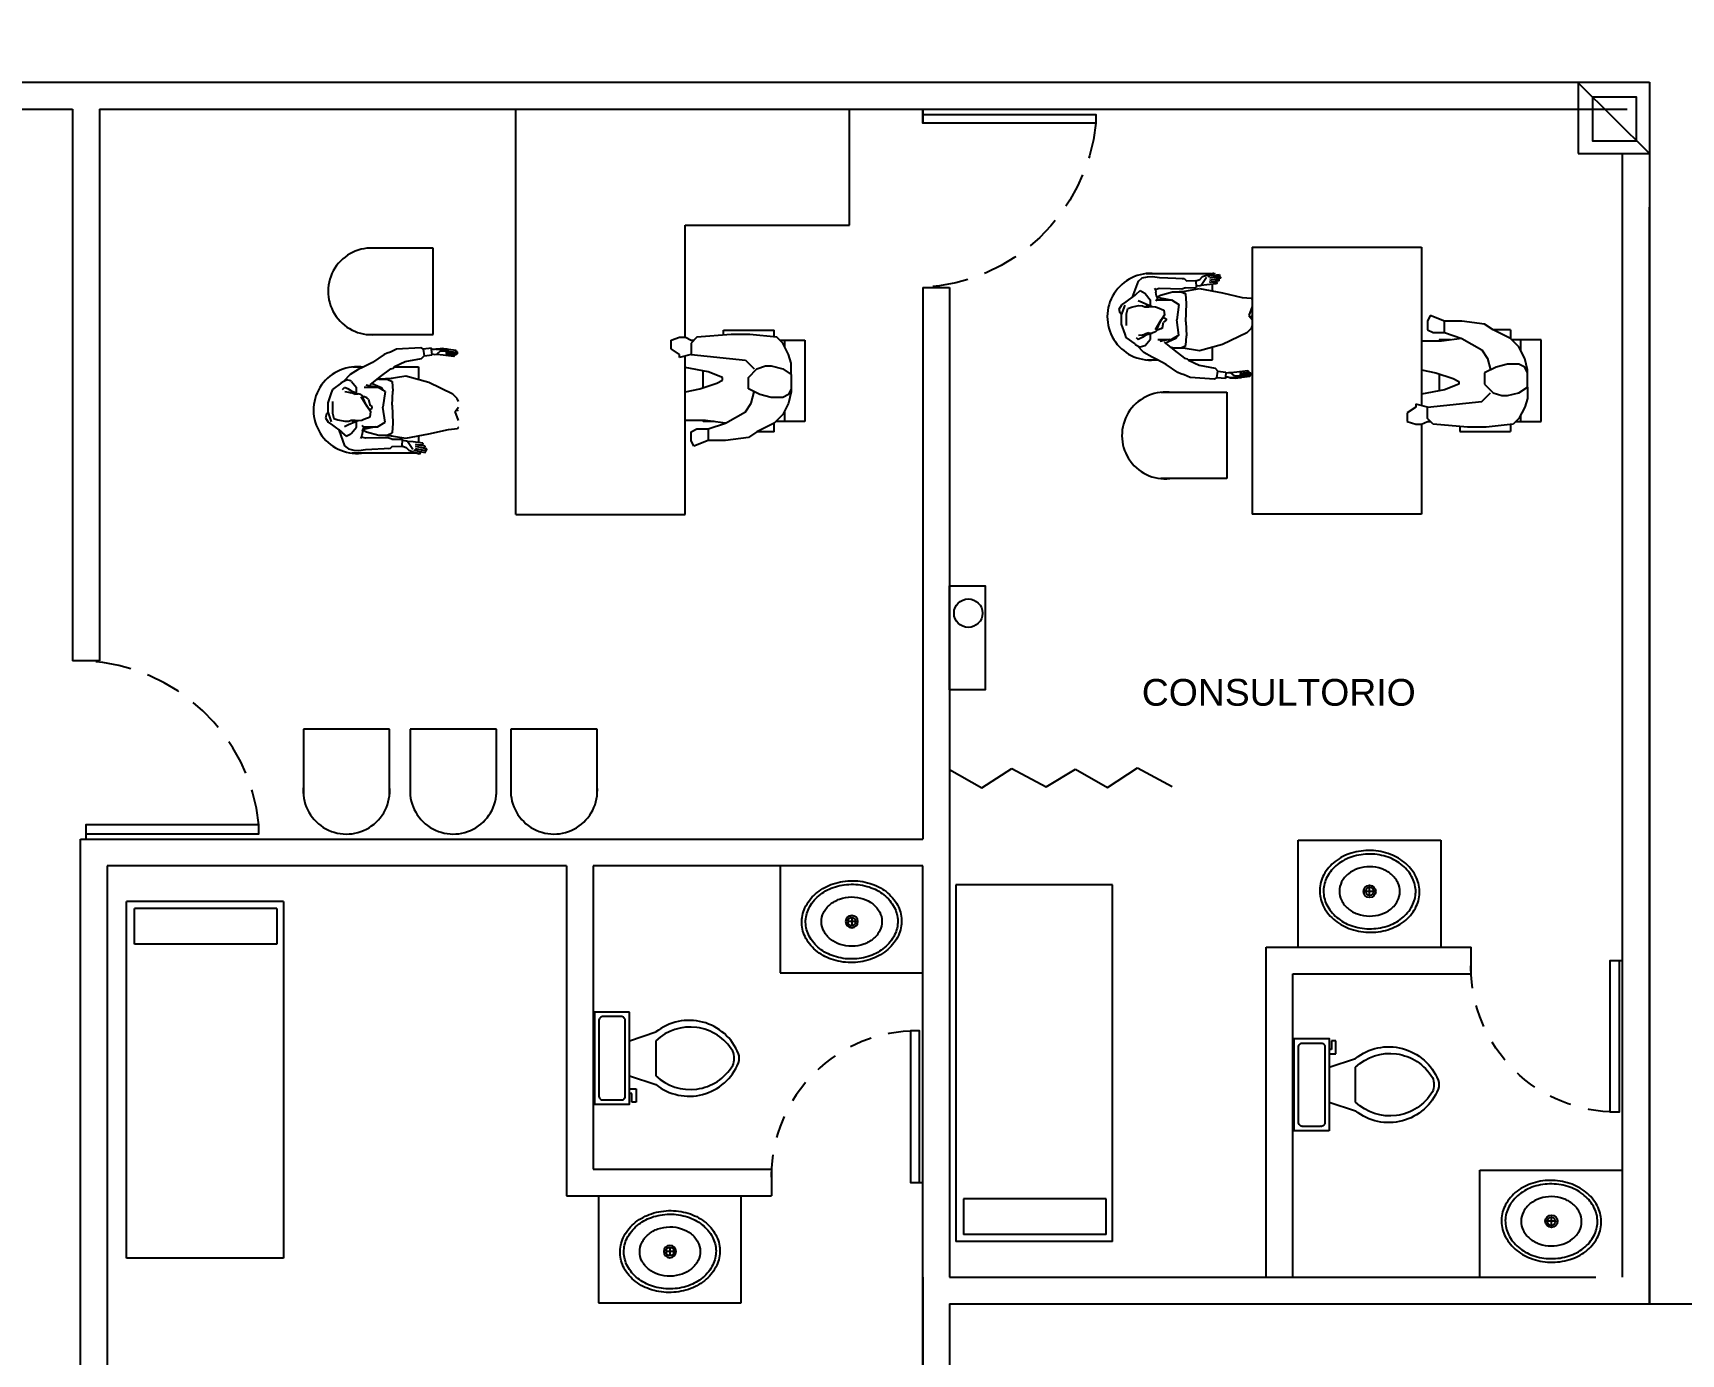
# Model space of a CAD drawing. Header units: millimetres. Extents: x -1615 to -538, y 177 to 397.
# Drawn here: x -1100.51 to -1091.27, y 336.32 to 343.72 of the extents above; entities that cross this region are included whole.
import ezdxf

# ---------------------------------------------------------------- set-up
doc = ezdxf.new("R2010")
doc.units = ezdxf.units.MM
doc.linetypes.add('HIDDEN2', pattern=[0.1875, 0.125, -0.0625])
doc.linetypes.add('OCULTA2', pattern=[0.3, 0.2, -0.1])
for name, color, linetype in [('MUEB', 251, 'Continuous'), ('MUROS', 1, 'Continuous'), ('VENT', 4, 'Continuous')]:
    doc.layers.add(name, color=color, linetype=linetype)
doc.layers.add('nom-esp', color=7, linetype='Continuous', lineweight=20)
doc.styles.get("Standard").update_dxf_attribs({"font": 'stylu.ttf'})
doc.dimstyles.new('ISO-25', dxfattribs={"dimtxt": 0.5, "dimasz": 0.5, "dimexe": 0.5, "dimexo": 0.625, "dimtad": 0, "dimtih": 1, "dimtoh": 1, "dimtxsty": 'Standard', "dimblk": 'ARCHTICK', "dimcen": 2.5, "dimadec": 0, "dimazin": 0, "dimtfac": 1, "dimtmove": 0, "dimatfit": 3, "dimfxl": 0, "dimarcsym": 0})

# ---------------------------------------------------------------- blocks, each defined once
blk = doc.blocks.new('Sink - Oval top')
for p, q in [((-1, 0), (1, 0)), ((0, 1), (0, -1))]:
    blk.add_line(p, q)
at = {"linetype": 'Continuous'}
for points in [[(-12.23, 0.39, 0.117634), (-11.46, -3.36, 0.104469), (-8.88, -6.8, 0.090016), (-5.08, -9.07, 0.08192), (-0.32, -10.02, 0.08192), (4.49, -9.38, 0.090016), (8.42, -7.36, 0.104469), (11.22, -4.09, 0.117634), (12.23, -0.39, 0.117634), (11.46, 3.36, 0.104469), (8.88, 6.8, 0.090016), (5.08, 9.07, 0.08192), (0.32, 10.02, 0.08192), (-4.49, 9.38, 0.090016), (-8.42, 7.36, 0.104469), (-11.22, 4.09, 0.117634)], [(-11.29, 0.16, 0.118622), (-10.52, -3.25, 0.104678), (-8.07, -6.36, 0.089562), (-4.54, -8.37, 0.081185), (-0.13, -9.15, 0.081185), (4.3, -8.49, 0.089562), (7.89, -6.58, 0.104678), (10.42, -3.55, 0.118622), (11.29, -0.16, 0.118622), (10.52, 3.25, 0.104678), (8.07, 6.36, 0.089562), (4.54, 8.37, 0.081185), (0.13, 9.15, 0.081185), (-4.3, 8.49, 0.089562), (-7.89, 6.58, 0.104678), (-10.42, 3.55, 0.118622)], [(-7.42, 0.08, 0.118283), (-6.91, -2.17, 0.104607), (-5.29, -4.21, 0.089718), (-2.97, -5.53, 0.081436), (-0.07, -6.04, 0.081436), (2.84, -5.59, 0.089718), (5.2, -4.33, 0.104607), (6.86, -2.32, 0.118283), (7.42, -0.08, 0.118283), (6.91, 2.17, 0.104607), (5.29, 4.21, 0.089718), (2.97, 5.53, 0.081436), (0.07, 6.04, 0.081436), (-2.84, 5.59, 0.089718), (-5.2, 4.33, 0.104607), (-6.86, 2.32, 0.118283)]]:
    blk.add_lwpolyline(points, format="xyb", close=True, dxfattribs=at)
for radius in [1.5, 1]:
    blk.add_circle((0, 0), radius)
blk = doc.blocks.new('Toilet - top')
for p, q in [((9.5, -6), (9.5, -2)), ((-10, -8.5), (-8, -8.5)), ((-10, -9.5), (-10, -8.5)), ((-7, -9.5), (-10, -9.5)), ((-8, -8.5), (-8, -8)), ((-7, -8), (-7, -9.5)), ((-4, -8), (-6, -14)), ((4, -8), (6, -14)), ((4, -14), (-4, -14))]:
    blk.add_line(p, q)
blk.add_lwpolyline([(10.5, -8), (10.5, 0), (-10.5, 0), (-10.5, -8)], close=True)
for points in [[(-9.5, -2), (-9.5, -6)], [(8.5, -1), (-8.5, -1)], [(-8.5, -7), (8.5, -7)]]:
    blk.add_lwpolyline(points)
for centre, radius, start, end in [((-8.62, -1.88), 0.884, 81.8699, 188.1301), ((8.62, -1.88), 0.884, 351.8699, 98.1301), ((-8.62, -6.12), 0.884, 171.8699, 278.1301), ((8.62, -6.12), 0.884, 261.8699, 8.1301), ((3.52, -21.58), 12.17, 141.4691, 247.9714), ((4.2, -21.82), 11.33, 136.3677, 238.9468), ((-3.52, -21.58), 12.17, 292.0284, 38.5307), ((-4.2, -21.82), 11.33, 301.053, 43.6321), ((0, -27.88), 4, 245.7318, 294.2682), ((0, -29), 4, 254.8605, 285.1395)]:
    blk.add_arc(centre, radius, start, end)
blk = doc.blocks.new('A$C3FDD2C79')
at = {"layer": 'VENT'}
blk.add_line((0, 0.02), (0, 0), dxfattribs=at)
blk.add_lwpolyline([(0, 0.02), (0.85, 0.02), (0.85, 0.07), (0, 0.07)], close=True, dxfattribs=at)
at = {"layer": 'VENT', "linetype": 'HIDDEN2'}
blk.add_arc((0.0347, 0.0362), 0.8145, 2.37845, 92.4407, dxfattribs=at)
blk = doc.blocks.new('A$C31F15ED4')
at = {"layer": 'VENT'}
blk.add_line((0, 0.03), (0, 0), dxfattribs=at)
blk.add_lwpolyline([(0, 0.03), (0.97, 0.03), (0.97, 0.08), (0, 0.08)], close=True, dxfattribs=at)
at = {"layer": 'VENT', "linetype": 'OCULTA2'}
blk.add_arc((-0.0506, -0.0247), 1.026, 5.85871, 87.1721, dxfattribs=at)
blk = doc.blocks.new('_ArchTick')
at = {"color": 0, "linetype": 'ByBlock', "const_width": 0.15}
blk.add_lwpolyline([(-0.5, -0.5), (0.5, 0.5)], dxfattribs=at)
blk = doc.blocks.new('*D258')
at = {"color": 0, "lineweight": -2}
for p, q in [((-1090.8199, 343.448), (-1088.7497, 343.448)), ((-1089.2497, 343.448), (-1089.2497, 340.943)), ((-1089.2497, 336.598), (-1089.2497, 339.103)), ((-1090.8199, 336.598), (-1088.7497, 336.598))]:
    blk.add_line(p, q, dxfattribs=at)
at = {"layer": 'Defpoints', "color": 0}
for p in [(-1091.4449, 343.448), (-1091.4449, 336.598), (-1089.2497, 336.598)]:
    blk.add_point(p, dxfattribs=at)
at = {"color": 0, "lineweight": -2, "xscale": 0.5, "yscale": 0.5, "zscale": 0.5}
for p, rotation in [((-1089.2497, 343.448), 90), ((-1089.2497, 336.598), 270)]:
    blk.add_blockref('_ArchTick', p, dxfattribs=dict(at, rotation=rotation))
at = {"color": 0, "insert": (-1089.2497, 340.023), "char_height": 0.5, "attachment_point": 5}
blk.add_mtext('6,85', dxfattribs=at)
blk = doc.blocks.new('*D259')
at = {"color": 0, "lineweight": -2}
for p, q in [((-1094.7449, 336.598), (-1088.7497, 336.598)), ((-1089.2497, 336.598), (-1089.2497, 333.693)), ((-1089.2497, 328.948), (-1089.2497, 331.853)), ((-1094.7449, 328.948), (-1088.7497, 328.948))]:
    blk.add_line(p, q, dxfattribs=at)
at = {"layer": 'Defpoints', "color": 0}
for p in [(-1095.3699, 336.598), (-1095.3699, 328.948), (-1089.2497, 328.948)]:
    blk.add_point(p, dxfattribs=at)
at = {"color": 0, "lineweight": -2, "xscale": 0.5, "yscale": 0.5, "zscale": 0.5}
for p, rotation in [((-1089.2497, 336.598), 90), ((-1089.2497, 328.948), 270)]:
    blk.add_blockref('_ArchTick', p, dxfattribs=dict(at, rotation=rotation))
at = {"color": 0, "insert": (-1089.2497, 332.773), "char_height": 0.5, "attachment_point": 5}
blk.add_mtext('7,65', dxfattribs=at)

msp = doc.modelspace()

# ---------------------------------------------------------------- linework, layer by layer
at = {"layer": 'MUEB'}
for p, q in [((-1097.8032, 341.0248), (-1097.8032, 343.298)), ((-1095.9317, 342.6461), (-1095.9317, 343.298)), ((-1096.8532, 342.0178), (-1096.8532, 342.6461)), ((-1096.8532, 342.6461), (-1095.9317, 342.6461)), ((-1098.2674, 342.5171), (-1098.6392, 342.5171)), ((-1098.2674, 342.0335), (-1098.2674, 342.5171)), ((-1093.673, 342.5229), (-1092.723, 342.5229)), ((-1093.673, 342.5229), (-1093.673, 341.0259)), ((-1092.723, 342.5229), (-1092.723, 341.6345)), ((-1094.3111, 342.3331), (-1094.2893, 342.3509)), ((-1094.2893, 342.3509), (-1094.2593, 342.3579)), ((-1093.9026, 342.3747), (-1094.2681, 342.3747)), ((-1094.2593, 342.3579), (-1094.2313, 342.359)), ((-1094.2313, 342.359), (-1094.1932, 342.3539)), ((-1094.1932, 342.3539), (-1094.0536, 342.3468)), ((-1094.0664, 342.3482), (-1094.0536, 342.3468)), ((-1093.9667, 342.3426), (-1093.951, 342.3582)), ((-1093.9282, 342.3539), (-1093.9582, 342.3084)), ((-1093.951, 342.3582), (-1093.9211, 342.3682)), ((-1093.9026, 342.3639), (-1093.9225, 342.3568)), ((-1093.9211, 342.3682), (-1093.8926, 342.3782)), ((-1093.8556, 342.3611), (-1093.9126, 342.3497)), ((-1093.8499, 342.3497), (-1093.9126, 342.3369)), ((-1093.8841, 342.3725), (-1093.9026, 342.3639)), ((-1093.9012, 342.3639), (-1093.8584, 342.371)), ((-1093.8963, 342.3647), (-1093.8963, 342.3668)), ((-1093.8926, 342.3782), (-1093.8869, 342.3767)), ((-1093.8869, 342.3767), (-1093.8841, 342.3725)), ((-1093.8841, 342.3554), (-1093.8542, 342.3582)), ((-1093.8584, 342.371), (-1093.8556, 342.3668)), ((-1093.8556, 342.3668), (-1093.8556, 342.3611)), ((-1093.8542, 342.3582), (-1093.8499, 342.3554)), ((-1093.8499, 342.3554), (-1093.8499, 342.3497)), ((-1094.3435, 342.2435), (-1094.3111, 342.3331)), ((-1094.3286, 342.2542), (-1094.3258, 342.2585)), ((-1094.3258, 342.2585), (-1094.3015, 342.2799)), ((-1094.3015, 342.2799), (-1094.2759, 342.2656)), ((-1094.2759, 342.2656), (-1094.273, 342.2628)), ((-1094.273, 342.2628), (-1094.2445, 342.2286)), ((-1094.2201, 342.2926), (-1094.2146, 342.2813)), ((-1094.1947, 342.2913), (-1094.216, 342.2841)), ((-1094.2146, 342.2813), (-1094.2125, 342.2703)), ((-1094.2103, 342.2485), (-1094.2125, 342.2703)), ((-1094.0679, 342.2884), (-1094.1947, 342.2913)), ((-1094.1876, 342.2542), (-1094.1192, 342.2727)), ((-1094.1192, 342.2727), (-1094.0451, 342.277)), ((-1094.1192, 342.2727), (-1094.0721, 342.2727)), ((-1094.0721, 342.2727), (-1093.9681, 342.2913)), ((-1094.0721, 342.2727), (-1094.0451, 342.2613)), ((-1094.0465, 342.2955), (-1094.0679, 342.2884)), ((-1094.0536, 342.3468), (-1094.0422, 342.3354)), ((-1094.0465, 342.2955), (-1093.9867, 342.297)), ((-1094.0408, 342.2072), (-1094.0451, 342.2613)), ((-1094.0422, 342.3354), (-1093.989, 342.3369)), ((-1093.9895, 342.334), (-1093.9667, 342.3426)), ((-1093.989, 342.3369), (-1093.9867, 342.297)), ((-1093.9639, 342.3069), (-1093.9867, 342.3041)), ((-1093.9681, 342.2913), (-1093.8385, 342.267)), ((-1093.9582, 342.3084), (-1093.9639, 342.3069)), ((-1093.9268, 342.3112), (-1093.9582, 342.3084)), ((-1093.8727, 342.3183), (-1093.9268, 342.3112)), ((-1093.8599, 342.3354), (-1093.914, 342.3255)), ((-1093.8969, 342.3283), (-1093.8727, 342.3283)), ((-1093.8963, 342.3283), (-1093.8963, 342.3287)), ((-1093.8963, 342.2778), (-1093.8963, 342.3152)), ((-1093.8812, 342.3426), (-1093.8627, 342.3454)), ((-1093.8727, 342.3283), (-1093.8684, 342.3255)), ((-1093.8684, 342.3255), (-1093.8727, 342.3183)), ((-1093.8627, 342.3454), (-1093.8599, 342.3411)), ((-1093.8599, 342.3411), (-1093.8599, 342.3354)), ((-1093.8385, 342.267), (-1093.7288, 342.2414)), ((-1094.4184, 342.1759), (-1094.4041, 342.2001)), ((-1094.4127, 342.1545), (-1094.4184, 342.1759)), ((-1094.4055, 342.1431), (-1094.3856, 342.1986)), ((-1094.4041, 342.2001), (-1094.3799, 342.2172)), ((-1094.3799, 342.2172), (-1094.3286, 342.2542)), ((-1094.3785, 342.1502), (-1094.3713, 342.1801)), ((-1094.3713, 342.1801), (-1094.35, 342.1873)), ((-1094.35, 342.1873), (-1094.3101, 342.1958)), ((-1094.3435, 342.2406), (-1094.3435, 342.2435)), ((-1094.3115, 342.2243), (-1094.2901, 342.2143)), ((-1094.3101, 342.1958), (-1094.2873, 342.1944)), ((-1094.2901, 342.2143), (-1094.2531, 342.1986)), ((-1094.2873, 342.1944), (-1094.2745, 342.1887)), ((-1094.2745, 342.1887), (-1094.2531, 342.1887)), ((-1094.2688, 342.1986), (-1094.2502, 342.1958)), ((-1094.2531, 342.1887), (-1094.2445, 342.1915)), ((-1094.2502, 342.1958), (-1094.246, 342.1958)), ((-1094.246, 342.1958), (-1094.2346, 342.1915)), ((-1094.2445, 342.2286), (-1094.2445, 342.1958)), ((-1094.2445, 342.1915), (-1094.2346, 342.1915)), ((-1094.2346, 342.1915), (-1094.2146, 342.1887)), ((-1094.2146, 342.1887), (-1094.2032, 342.1844)), ((-1094.2032, 342.2328), (-1094.2132, 342.22)), ((-1094.2103, 342.2485), (-1094.2032, 342.2328)), ((-1094.2081, 342.2436), (-1094.1876, 342.2542)), ((-1094.2075, 342.2271), (-1094.1633, 342.2271)), ((-1094.1377, 342.2271), (-1094.2061, 342.2414)), ((-1094.2032, 342.1844), (-1094.1676, 342.1702)), ((-1094.1676, 342.1702), (-1094.1648, 342.1431)), ((-1094.1633, 342.2271), (-1094.1377, 342.2271)), ((-1094.1377, 342.2271), (-1094.1263, 342.2271)), ((-1094.1263, 342.2271), (-1094.0835, 342.2015)), ((-1094.0835, 342.2015), (-1094.0964, 342.116)), ((-1094.0451, 342.1046), (-1094.0408, 342.2072)), ((-1093.7288, 342.2414), (-1093.6775, 342.2371)), ((-1093.673, 342.1906), (-1093.6917, 342.1402)), ((-1093.6775, 342.2371), (-1093.673, 342.2286)), ((-1093.6732, 342.2286), (-1093.673, 342.2287)), ((-1094.4055, 342.1459), (-1094.4127, 342.1545)), ((-1094.4055, 342.0918), (-1094.4055, 342.1431)), ((-1094.3856, 342.0362), (-1094.4055, 342.0918)), ((-1094.3785, 342.0847), (-1094.3785, 342.1502)), ((-1094.1847, 342.1132), (-1094.2175, 342.059)), ((-1094.1904, 342.1032), (-1094.2075, 342.0661)), ((-1094.1648, 342.1431), (-1094.1904, 342.1032)), ((-1094.1847, 342.1132), (-1094.1904, 342.1032)), ((-1094.1762, 342.0718), (-1094.1861, 342.0647)), ((-1094.1847, 342.1132), (-1094.1648, 342.1431)), ((-1094.1762, 342.0718), (-1094.1705, 342.1032)), ((-1094.1705, 342.1331), (-1094.1705, 342.1288)), ((-1094.1705, 342.1331), (-1094.1705, 342.1288)), ((-1094.1705, 342.1331), (-1094.1705, 342.1331)), ((-1094.1705, 342.1288), (-1094.1562, 342.1217)), ((-1094.1562, 342.1132), (-1094.1705, 342.1032)), ((-1094.1562, 342.1217), (-1094.1562, 342.1132)), ((-1094.0835, 342.0291), (-1094.0964, 342.116)), ((-1094.0451, 342.1046), (-1094.0408, 342.0263)), ((-1093.6917, 342.1402), (-1093.673, 342.1175)), ((-1093.673, 342.1368), (-1093.6838, 342.1306)), ((-1093.673, 342.0842), (-1093.6789, 342.0676)), ((-1092.6742, 342.1404), (-1092.6902, 342.1082)), ((-1092.6902, 342.1082), (-1092.6902, 342.06)), ((-1092.5938, 342.1082), (-1092.6742, 342.1404)), ((-1092.4975, 342.1082), (-1092.5938, 342.1082)), ((-1092.5938, 342.0439), (-1092.5938, 342.1082)), ((-1092.369, 342.0922), (-1092.4975, 342.1082)), ((-1092.3208, 342.06), (-1092.369, 342.0922)), ((-1098.6354, 342.0335), (-1098.2674, 342.0335)), ((-1096.9329, 342.0018), (-1096.8847, 342.0178)), ((-1096.9329, 341.9536), (-1096.9329, 342.0018)), ((-1096.8847, 342.0178), (-1096.8525, 342.0178)), ((-1096.8525, 342.0178), (-1096.8204, 342.0018)), ((-1096.7883, 342.0178), (-1096.8204, 341.9857)), ((-1096.8204, 342.0018), (-1096.8043, 342.0018)), ((-1096.8204, 341.9857), (-1096.8204, 341.9214)), ((-1096.5956, 342.0339), (-1096.7883, 342.0178)), ((-1096.639, 342.0303), (-1096.639, 342.0588)), ((-1096.639, 342.0588), (-1096.3535, 342.0588)), ((-1096.4906, 342.0339), (-1096.5956, 342.0339)), ((-1096.3385, 342.0178), (-1096.4906, 342.0339)), ((-1096.3535, 342.0194), (-1096.3535, 342.0588)), ((-1096.3063, 341.9857), (-1096.3385, 342.0178)), ((-1096.3223, 342.0017), (-1096.1822, 342.0017)), ((-1096.2742, 341.9214), (-1096.3063, 341.9857)), ((-1096.2964, 342.0017), (-1096.2964, 341.9659)), ((-1096.1822, 342.0017), (-1096.1822, 341.545)), ((-1094.3799, 342.0177), (-1094.3856, 342.0362)), ((-1094.3286, 341.9807), (-1094.3799, 342.0177)), ((-1094.3286, 341.9807), (-1094.3258, 341.9764)), ((-1094.3229, 342.0177), (-1094.3115, 342.0063)), ((-1094.2901, 342.0163), (-1094.3115, 342.0063)), ((-1094.3101, 342.0291), (-1094.2873, 342.032)), ((-1094.2688, 342.0291), (-1094.2901, 342.0163)), ((-1094.2873, 342.032), (-1094.2745, 342.0362)), ((-1094.2531, 342.0433), (-1094.2745, 342.0362)), ((-1094.273, 341.9721), (-1094.2445, 342.0063)), ((-1094.2502, 342.0362), (-1094.2688, 342.0291)), ((-1094.2531, 342.0433), (-1094.2445, 342.0419)), ((-1094.2445, 342.0419), (-1094.2502, 342.0362)), ((-1094.2445, 342.0419), (-1094.2346, 342.0419)), ((-1094.2445, 342.0377), (-1094.2445, 342.0063)), ((-1094.2203, 342.0462), (-1094.2346, 342.0419)), ((-1094.2089, 342.0533), (-1094.2203, 342.0462)), ((-1094.2075, 342.0661), (-1094.2089, 342.0533)), ((-1094.2004, 342.059), (-1094.2084, 342.0581)), ((-1094.2018, 342.0049), (-1094.1633, 342.0049)), ((-1094.1861, 342.0647), (-1094.2004, 342.059)), ((-1094.1377, 342.0049), (-1094.1904, 341.9935)), ((-1094.1672, 341.9907), (-1094.1106, 341.945)), ((-1094.1633, 342.0049), (-1094.1377, 342.0049)), ((-1094.1263, 341.9992), (-1094.1593, 341.9844)), ((-1094.1377, 342.0049), (-1094.1263, 342.0049)), ((-1094.0835, 342.0291), (-1094.1263, 342.0049)), ((-1094.1006, 342.0106), (-1094.1263, 341.9992)), ((-1094.0949, 342.0234), (-1094.1006, 342.0106)), ((-1094.0451, 341.9721), (-1094.0408, 342.0263)), ((-1093.7031, 342.0433), (-1093.8385, 341.9778)), ((-1093.6789, 342.0676), (-1093.7031, 342.0433)), ((-1092.6099, 341.9957), (-1092.7224, 341.9957)), ((-1092.6902, 342.06), (-1092.6581, 342.0439)), ((-1092.6581, 342.0439), (-1092.5938, 342.0439)), ((-1092.623, 342.0028), (-1092.623, 341.9957)), ((-1092.5608, 342.0028), (-1092.623, 342.0028)), ((-1092.4975, 342.0118), (-1092.6099, 341.9957)), ((-1092.5938, 342.0439), (-1092.4975, 342.0118)), ((-1092.5088, 342.0156), (-1092.5088, 342.0102)), ((-1092.4975, 342.0118), (-1092.3851, 341.9475)), ((-1092.2244, 342.0118), (-1092.3208, 342.06)), ((-1092.2233, 342.0598), (-1092.3204, 342.0598)), ((-1092.1761, 341.9636), (-1092.2244, 342.0118)), ((-1092.2233, 342.0598), (-1092.2233, 342.0108)), ((-1092.0521, 342.0028), (-1092.2153, 342.0028)), ((-1092.1662, 341.9438), (-1092.1662, 342.0028)), ((-1092.0521, 341.546), (-1092.0521, 342.0028)), ((-1098.5422, 341.9217), (-1098.6084, 341.8768)), ((-1098.5259, 341.9289), (-1098.5422, 341.9217)), ((-1098.5066, 341.9345), (-1098.5259, 341.9289)), ((-1098.4729, 341.9511), (-1098.5066, 341.9345)), ((-1098.337, 341.9587), (-1098.4729, 341.9511)), ((-1098.4239, 341.8818), (-1098.3327, 341.8989)), ((-1098.3242, 341.9516), (-1098.337, 341.9587)), ((-1098.3327, 341.8989), (-1098.3185, 341.9145)), ((-1098.2762, 341.9563), (-1098.3242, 341.9516)), ((-1098.3242, 341.9516), (-1098.3185, 341.9145)), ((-1098.3185, 341.9145), (-1098.2733, 341.9196)), ((-1098.2757, 341.9487), (-1098.2762, 341.9563)), ((-1098.2733, 341.9196), (-1098.2757, 341.9487)), ((-1098.2615, 341.9487), (-1098.2757, 341.9487)), ((-1098.2738, 341.9247), (-1098.2586, 341.9217)), ((-1098.2515, 341.9516), (-1098.2615, 341.9487)), ((-1098.2586, 341.9217), (-1098.2473, 341.9231)), ((-1098.2216, 341.9516), (-1098.2515, 341.9516)), ((-1098.2515, 341.9516), (-1098.2202, 341.9516)), ((-1098.2259, 341.9416), (-1098.2473, 341.9231)), ((-1098.2473, 341.9231), (-1098.2116, 341.9188)), ((-1098.2173, 341.9558), (-1098.2416, 341.9516)), ((-1098.2259, 341.9416), (-1098.2017, 341.9416)), ((-1098.1888, 341.9516), (-1098.2202, 341.9516)), ((-1098.196, 341.9516), (-1098.2173, 341.9558)), ((-1098.2116, 341.9188), (-1098.1504, 341.9117)), ((-1098.2017, 341.9416), (-1098.1831, 341.943)), ((-1098.2002, 341.9416), (-1098.139, 341.9345)), ((-1098.2002, 341.9416), (-1098.2002, 341.9416)), ((-1098.1974, 341.9331), (-1098.1304, 341.9259)), ((-1098.196, 341.9259), (-1098.139, 341.9202)), ((-1098.1817, 341.9487), (-1098.1888, 341.9516)), ((-1098.139, 341.9445), (-1098.1831, 341.9501)), ((-1098.1831, 341.943), (-1098.1817, 341.9487)), ((-1098.1504, 341.9117), (-1098.1475, 341.9145)), ((-1098.1475, 341.9145), (-1098.1475, 341.9202)), ((-1098.139, 341.9402), (-1098.139, 341.9445)), ((-1098.139, 341.9345), (-1098.139, 341.9402)), ((-1098.1304, 341.9359), (-1098.139, 341.9373)), ((-1098.139, 341.9259), (-1098.139, 341.9274)), ((-1098.139, 341.9202), (-1098.139, 341.9259)), ((-1098.1304, 341.9316), (-1098.1304, 341.9359)), ((-1098.1304, 341.9259), (-1098.1304, 341.9316)), ((-1096.8847, 341.9214), (-1096.9329, 341.9536)), ((-1096.8204, 341.9214), (-1096.8847, 341.9053)), ((-1096.8847, 341.9053), (-1096.8847, 341.9214)), ((-1096.8532, 341.0248), (-1096.8532, 341.9132)), ((-1096.8204, 341.9214), (-1096.5152, 341.8893)), ((-1096.5152, 341.8893), (-1096.467, 341.8411)), ((-1096.2581, 341.8732), (-1096.2742, 341.9214)), ((-1094.3258, 341.9764), (-1094.3004, 341.9629)), ((-1094.2807, 341.9331), (-1094.3179, 341.9722)), ((-1094.2759, 341.9693), (-1094.3004, 341.9629)), ((-1094.2343, 341.9061), (-1094.2807, 341.9331)), ((-1094.273, 341.9721), (-1094.2759, 341.9693)), ((-1094.2643, 341.8911), (-1094.2042, 341.8911)), ((-1094.2075, 341.8927), (-1094.2343, 341.9061)), ((-1094.1555, 341.866), (-1094.2075, 341.8927)), ((-1094.1192, 341.9593), (-1094.1327, 341.9628)), ((-1094.1192, 341.9593), (-1094.0721, 341.9593)), ((-1094.0451, 341.955), (-1094.1192, 341.9593)), ((-1094.1106, 341.945), (-1094.0522, 341.9009)), ((-1094.0721, 341.9593), (-1094.0451, 341.9721)), ((-1093.9681, 341.9422), (-1094.0721, 341.9593)), ((-1094.0522, 341.9009), (-1094.038, 341.898)), ((-1094.038, 341.898), (-1094.0308, 341.8895)), ((-1094.0322, 341.8911), (-1093.8963, 341.8911)), ((-1094.0308, 341.8895), (-1093.971, 341.861)), ((-1093.8385, 341.9778), (-1093.9681, 341.9422)), ((-1093.8963, 341.8911), (-1093.8963, 341.9619)), ((-1092.3851, 341.9475), (-1092.3529, 341.8993)), ((-1092.3529, 341.8993), (-1092.3368, 341.835)), ((-1092.144, 341.8993), (-1092.1761, 341.9636)), ((-1092.1279, 341.835), (-1092.144, 341.8993)), ((-1098.7336, 341.8097), (-1098.7708, 341.7705)), ((-1098.6872, 341.8367), (-1098.7336, 341.8097)), ((-1098.7173, 341.8517), (-1098.6572, 341.8517)), ((-1098.6604, 341.85), (-1098.6872, 341.8367)), ((-1098.6084, 341.8768), (-1098.6604, 341.85)), ((-1098.6201, 341.752), (-1098.5635, 341.7977)), ((-1098.5635, 341.7977), (-1098.5051, 341.8419)), ((-1098.4211, 341.8005), (-1098.5251, 341.7835)), ((-1098.5051, 341.8419), (-1098.4909, 341.8447)), ((-1098.4909, 341.8447), (-1098.4838, 341.8533)), ((-1098.4851, 341.8517), (-1098.3493, 341.8517)), ((-1098.4838, 341.8533), (-1098.4239, 341.8818)), ((-1098.2914, 341.7649), (-1098.4211, 341.8005)), ((-1098.3493, 341.8517), (-1098.3493, 341.7808)), ((-1096.724, 341.825), (-1096.8532, 341.8485)), ((-1096.7532, 341.7349), (-1096.7532, 341.8303)), ((-1096.6438, 341.7929), (-1096.724, 341.825)), ((-1096.4992, 341.7929), (-1096.451, 341.8411)), ((-1096.451, 341.8411), (-1096.4028, 341.8571)), ((-1096.4028, 341.8571), (-1096.3706, 341.8571)), ((-1096.3706, 341.8571), (-1096.3063, 341.8411)), ((-1096.3063, 341.8411), (-1096.2581, 341.8089)), ((-1096.2581, 341.8089), (-1096.2581, 341.8732)), ((-1096.2581, 341.8089), (-1096.2581, 341.7127)), ((-1094.0892, 341.8211), (-1094.1555, 341.866)), ((-1094.0729, 341.8138), (-1094.0892, 341.8211)), ((-1094.0536, 341.8083), (-1094.0729, 341.8138)), ((-1094.02, 341.7917), (-1094.0536, 341.8083)), ((-1093.971, 341.861), (-1093.8798, 341.8439)), ((-1093.8798, 341.8439), (-1093.8656, 341.8282)), ((-1093.8713, 341.7912), (-1093.8656, 341.8282)), ((-1093.8656, 341.8282), (-1093.8204, 341.8232)), ((-1093.8228, 341.794), (-1093.8233, 341.7864)), ((-1093.8204, 341.8232), (-1093.8228, 341.794)), ((-1093.8086, 341.794), (-1093.8228, 341.794)), ((-1093.8208, 341.8181), (-1093.8057, 341.8211)), ((-1093.7986, 341.7912), (-1093.8086, 341.794)), ((-1093.8057, 341.8211), (-1093.7943, 341.8197)), ((-1093.7943, 341.8197), (-1093.7587, 341.8239)), ((-1093.7729, 341.8011), (-1093.7943, 341.8197)), ((-1093.7729, 341.8011), (-1093.7487, 341.8011)), ((-1093.7587, 341.8239), (-1093.6974, 341.8311)), ((-1093.7487, 341.8011), (-1093.7302, 341.7997)), ((-1093.7473, 341.8011), (-1093.686, 341.8083)), ((-1093.7473, 341.8011), (-1093.7473, 341.8011)), ((-1093.7444, 341.8097), (-1093.6775, 341.8168)), ((-1093.743, 341.8168), (-1093.686, 341.8225)), ((-1093.7288, 341.794), (-1093.7359, 341.7912)), ((-1093.7302, 341.7997), (-1093.7288, 341.794)), ((-1093.686, 341.7983), (-1093.7302, 341.7926)), ((-1093.6974, 341.8311), (-1093.6946, 341.8282)), ((-1093.6946, 341.8282), (-1093.6946, 341.8225)), ((-1093.686, 341.8225), (-1093.686, 341.8168)), ((-1093.686, 341.8168), (-1093.686, 341.8154)), ((-1093.686, 341.8083), (-1093.686, 341.8026)), ((-1093.6775, 341.8068), (-1093.686, 341.8054)), ((-1093.686, 341.8026), (-1093.686, 341.7983)), ((-1093.6775, 341.8168), (-1093.6775, 341.8111)), ((-1093.6775, 341.8111), (-1093.6775, 341.8068)), ((-1092.723, 341.8353), (-1092.7224, 341.835)), ((-1092.7224, 341.835), (-1092.642, 341.8191)), ((-1092.642, 341.8191), (-1092.5458, 341.787)), ((-1092.623, 341.8128), (-1092.623, 341.7174)), ((-1092.3047, 341.8511), (-1092.369, 341.8191)), ((-1092.369, 341.8191), (-1092.369, 341.7549)), ((-1092.2404, 341.8672), (-1092.3047, 341.8511)), ((-1092.1761, 341.8672), (-1092.2404, 341.8672)), ((-1092.144, 341.8511), (-1092.1761, 341.8672)), ((-1092.1279, 341.8191), (-1092.144, 341.8511)), ((-1092.1279, 341.7388), (-1092.1279, 341.835)), ((-1098.8385, 341.7065), (-1098.8585, 341.6509)), ((-1098.8328, 341.725), (-1098.8385, 341.7065)), ((-1098.7815, 341.7621), (-1098.8328, 341.725)), ((-1098.7815, 341.7621), (-1098.7787, 341.7664)), ((-1098.7787, 341.7664), (-1098.7533, 341.7798)), ((-1098.7758, 341.725), (-1098.7644, 341.7364)), ((-1098.7431, 341.7265), (-1098.7644, 341.7364)), ((-1098.763, 341.7136), (-1098.7402, 341.7108)), ((-1098.7288, 341.7735), (-1098.7533, 341.7798)), ((-1098.7217, 341.7136), (-1098.7431, 341.7265)), ((-1098.7402, 341.7108), (-1098.7274, 341.7065)), ((-1098.726, 341.7706), (-1098.7288, 341.7735)), ((-1098.706, 341.6994), (-1098.7274, 341.7065)), ((-1098.726, 341.7706), (-1098.6975, 341.7364)), ((-1098.7032, 341.7065), (-1098.7217, 341.7136)), ((-1098.6975, 341.7008), (-1098.7032, 341.7065)), ((-1098.6975, 341.7051), (-1098.6975, 341.7364)), ((-1098.6547, 341.7379), (-1098.6163, 341.7379)), ((-1098.5906, 341.7379), (-1098.6433, 341.7493)), ((-1098.6163, 341.7379), (-1098.5906, 341.7379)), ((-1098.5792, 341.7436), (-1098.6123, 341.7584)), ((-1098.5906, 341.7379), (-1098.5792, 341.7379)), ((-1098.5721, 341.7835), (-1098.5856, 341.7799)), ((-1098.5536, 341.7322), (-1098.5792, 341.7436)), ((-1098.5365, 341.7136), (-1098.5792, 341.7379)), ((-1098.498, 341.7877), (-1098.5721, 341.7835)), ((-1098.5721, 341.7835), (-1098.5251, 341.7835)), ((-1098.5479, 341.7193), (-1098.5536, 341.7322)), ((-1098.5365, 341.7136), (-1098.5493, 341.6267)), ((-1098.5251, 341.7835), (-1098.498, 341.7706)), ((-1098.498, 341.7706), (-1098.4937, 341.7165)), ((-1098.498, 341.6381), (-1098.4937, 341.7165)), ((-1098.1561, 341.6994), (-1098.2914, 341.7649)), ((-1096.8532, 341.7124), (-1096.8525, 341.7127)), ((-1096.8525, 341.7127), (-1096.7722, 341.7286)), ((-1096.7722, 341.7286), (-1096.6759, 341.7607)), ((-1096.6759, 341.7607), (-1096.6438, 341.7768)), ((-1096.6438, 341.7768), (-1096.6438, 341.7929)), ((-1096.4992, 341.7286), (-1096.4992, 341.7929)), ((-1096.4349, 341.6966), (-1096.4992, 341.7286)), ((-1096.4831, 341.6484), (-1096.467, 341.7127)), ((-1096.2581, 341.7286), (-1096.2742, 341.6966)), ((-1096.2581, 341.7127), (-1096.2742, 341.6484)), ((-1094.1825, 341.7093), (-1093.8144, 341.7093)), ((-1093.8841, 341.784), (-1094.02, 341.7917)), ((-1093.8713, 341.7912), (-1093.8841, 341.784)), ((-1093.8233, 341.7864), (-1093.8713, 341.7912)), ((-1093.8144, 341.7093), (-1093.8144, 341.2257)), ((-1093.7687, 341.7912), (-1093.7986, 341.7912)), ((-1093.7986, 341.7912), (-1093.7672, 341.7912)), ((-1093.7644, 341.7869), (-1093.7886, 341.7912)), ((-1093.7359, 341.7912), (-1093.7672, 341.7912)), ((-1093.743, 341.7912), (-1093.7644, 341.7869)), ((-1092.5938, 341.7227), (-1092.723, 341.6992)), ((-1092.5136, 341.7549), (-1092.5938, 341.7227)), ((-1092.5458, 341.787), (-1092.5136, 341.7709)), ((-1092.5136, 341.7709), (-1092.5136, 341.7549)), ((-1092.3851, 341.6584), (-1092.3368, 341.7066)), ((-1092.369, 341.7549), (-1092.3208, 341.7066)), ((-1092.3208, 341.7066), (-1092.2726, 341.6906)), ((-1092.2404, 341.6906), (-1092.1761, 341.7066)), ((-1092.1761, 341.7066), (-1092.1279, 341.7388)), ((-1092.1279, 341.7388), (-1092.1279, 341.6745)), ((-1098.8585, 341.6509), (-1098.8585, 341.5997)), ((-1098.8314, 341.6581), (-1098.8314, 341.5925)), ((-1098.706, 341.6994), (-1098.6975, 341.7008)), ((-1098.6975, 341.7008), (-1098.6875, 341.7008)), ((-1098.6733, 341.6965), (-1098.6875, 341.7008)), ((-1098.6619, 341.6894), (-1098.6733, 341.6965)), ((-1098.6376, 341.6296), (-1098.6704, 341.6837)), ((-1098.6604, 341.6766), (-1098.6619, 341.6894)), ((-1098.6533, 341.6837), (-1098.6613, 341.6847)), ((-1098.6433, 341.6396), (-1098.6604, 341.6766)), ((-1098.6391, 341.678), (-1098.6533, 341.6837)), ((-1098.6177, 341.5997), (-1098.6433, 341.6396)), ((-1098.6376, 341.6296), (-1098.6433, 341.6396)), ((-1098.6291, 341.6709), (-1098.6391, 341.678)), ((-1098.6376, 341.6296), (-1098.6177, 341.5997)), ((-1098.6291, 341.6709), (-1098.6234, 341.6396)), ((-1098.6091, 341.6296), (-1098.6234, 341.6396)), ((-1098.6234, 341.6139), (-1098.6091, 341.621)), ((-1098.6234, 341.6096), (-1098.6234, 341.6139)), ((-1098.6234, 341.6096), (-1098.6234, 341.6139)), ((-1098.6234, 341.6096), (-1098.6234, 341.6096)), ((-1098.6091, 341.621), (-1098.6091, 341.6296)), ((-1098.5365, 341.5412), (-1098.5493, 341.6267)), ((-1098.498, 341.6381), (-1098.4937, 341.5355)), ((-1098.1318, 341.6752), (-1098.1561, 341.6994)), ((-1098.1447, 341.6025), (-1098.1259, 341.6252)), ((-1098.1259, 341.6059), (-1098.1367, 341.6122)), ((-1098.1259, 341.6586), (-1098.1318, 341.6752)), ((-1096.5152, 341.6002), (-1096.4831, 341.6484)), ((-1096.3706, 341.6805), (-1096.4349, 341.6966)), ((-1096.3063, 341.6805), (-1096.3706, 341.6805)), ((-1096.2742, 341.6966), (-1096.3063, 341.6805)), ((-1096.2742, 341.6484), (-1096.3063, 341.5841)), ((-1092.7545, 341.6263), (-1092.8027, 341.5942)), ((-1092.6902, 341.6263), (-1092.7545, 341.6424)), ((-1092.7545, 341.6424), (-1092.7545, 341.6263)), ((-1092.6902, 341.6263), (-1092.3851, 341.6584)), ((-1092.6902, 341.562), (-1092.6902, 341.6263)), ((-1092.2726, 341.6906), (-1092.2404, 341.6906)), ((-1092.144, 341.6263), (-1092.1761, 341.562)), ((-1092.1279, 341.6745), (-1092.144, 341.6263)), ((-1098.8656, 341.5883), (-1098.8713, 341.5669)), ((-1098.8713, 341.5669), (-1098.8571, 341.5427)), ((-1098.8585, 341.5968), (-1098.8656, 341.5883)), ((-1098.8585, 341.5997), (-1098.8385, 341.5441)), ((-1098.8571, 341.5427), (-1098.8328, 341.5256)), ((-1098.8328, 341.5256), (-1098.7815, 341.4885)), ((-1098.8314, 341.5925), (-1098.8243, 341.5626)), ((-1098.8243, 341.5626), (-1098.8029, 341.5555)), ((-1098.8029, 341.5555), (-1098.763, 341.5469)), ((-1098.7644, 341.5184), (-1098.7431, 341.5284)), ((-1098.763, 341.5469), (-1098.7402, 341.5484)), ((-1098.7431, 341.5284), (-1098.706, 341.5441)), ((-1098.7402, 341.5484), (-1098.7274, 341.5541)), ((-1098.7274, 341.5541), (-1098.706, 341.5541)), ((-1098.7217, 341.5441), (-1098.7032, 341.5469)), ((-1098.706, 341.5541), (-1098.6975, 341.5512)), ((-1098.7032, 341.5469), (-1098.6989, 341.5469)), ((-1098.6989, 341.5469), (-1098.6875, 341.5512)), ((-1098.6975, 341.5512), (-1098.6875, 341.5512)), ((-1098.6975, 341.5142), (-1098.6975, 341.5469)), ((-1098.6875, 341.5512), (-1098.6676, 341.5541)), ((-1098.6676, 341.5541), (-1098.6562, 341.5583)), ((-1098.6562, 341.5099), (-1098.6661, 341.5227)), ((-1098.6562, 341.5583), (-1098.6205, 341.5726)), ((-1098.6205, 341.5726), (-1098.6177, 341.5997)), ((-1098.5792, 341.5156), (-1098.5365, 341.5412)), ((-1098.4937, 341.5355), (-1098.498, 341.4814)), ((-1098.1259, 341.5522), (-1098.1447, 341.6025)), ((-1096.7401, 341.552), (-1096.8525, 341.552)), ((-1096.7532, 341.545), (-1096.7532, 341.552)), ((-1096.691, 341.545), (-1096.7532, 341.545)), ((-1096.6277, 341.5359), (-1096.7401, 341.552)), ((-1096.724, 341.5038), (-1096.6277, 341.5359)), ((-1096.639, 341.5321), (-1096.639, 341.5375)), ((-1096.6277, 341.5359), (-1096.5152, 341.6002)), ((-1096.3545, 341.5359), (-1096.451, 341.4877)), ((-1096.3063, 341.5841), (-1096.3545, 341.5359)), ((-1096.3535, 341.4879), (-1096.3535, 341.5369)), ((-1096.1822, 341.545), (-1096.3455, 341.545)), ((-1096.2964, 341.6039), (-1096.2964, 341.545)), ((-1092.8027, 341.5942), (-1092.8027, 341.5459)), ((-1092.8027, 341.5459), (-1092.7545, 341.5299)), ((-1092.7545, 341.5299), (-1092.7224, 341.5299)), ((-1092.723, 341.5299), (-1092.723, 341.0259)), ((-1092.7224, 341.5299), (-1092.6902, 341.5459)), ((-1092.6581, 341.5299), (-1092.6902, 341.562)), ((-1092.6902, 341.5459), (-1092.6742, 341.5459)), ((-1092.4654, 341.5138), (-1092.6581, 341.5299)), ((-1092.5088, 341.5174), (-1092.5088, 341.4889)), ((-1092.2083, 341.5299), (-1092.3604, 341.5138)), ((-1092.2233, 341.5283), (-1092.2233, 341.4889)), ((-1092.1761, 341.562), (-1092.2083, 341.5299)), ((-1092.1921, 341.546), (-1092.0521, 341.546)), ((-1092.1662, 341.546), (-1092.1662, 341.5818)), ((-1098.7964, 341.5021), (-1098.7964, 341.4993)), ((-1098.7964, 341.4993), (-1098.764, 341.4096)), ((-1098.7815, 341.4885), (-1098.7787, 341.4843)), ((-1098.7787, 341.4843), (-1098.7545, 341.4629)), ((-1098.7545, 341.4629), (-1098.7288, 341.4771)), ((-1098.7288, 341.4771), (-1098.726, 341.48)), ((-1098.726, 341.48), (-1098.6975, 341.5142)), ((-1098.6731, 341.4502), (-1098.6676, 341.4615)), ((-1098.6476, 341.4515), (-1098.669, 341.4586)), ((-1098.6676, 341.4615), (-1098.6654, 341.4724)), ((-1098.6633, 341.4942), (-1098.6654, 341.4724)), ((-1098.6633, 341.4942), (-1098.6562, 341.5099)), ((-1098.6611, 341.4991), (-1098.6405, 341.4885)), ((-1098.6604, 341.5156), (-1098.6163, 341.5156)), ((-1098.5906, 341.5156), (-1098.659, 341.5013)), ((-1098.5208, 341.4543), (-1098.6476, 341.4515)), ((-1098.6405, 341.4885), (-1098.5721, 341.47)), ((-1098.6163, 341.5156), (-1098.5906, 341.5156)), ((-1098.5906, 341.5156), (-1098.5792, 341.5156)), ((-1098.5721, 341.47), (-1098.5251, 341.47)), ((-1098.5721, 341.47), (-1098.498, 341.4657)), ((-1098.5251, 341.47), (-1098.498, 341.4814)), ((-1098.5251, 341.47), (-1098.4211, 341.4515)), ((-1098.4994, 341.4472), (-1098.5208, 341.4543)), ((-1098.4994, 341.4472), (-1098.4396, 341.4458)), ((-1098.4419, 341.4058), (-1098.4396, 341.4458)), ((-1098.4168, 341.4358), (-1098.4396, 341.4387)), ((-1098.4211, 341.4515), (-1098.2914, 341.4757)), ((-1098.4111, 341.4344), (-1098.4168, 341.4358)), ((-1098.3812, 341.3888), (-1098.4111, 341.4344)), ((-1098.3798, 341.4315), (-1098.4111, 341.4344)), ((-1098.3256, 341.4244), (-1098.3798, 341.4315)), ((-1098.3493, 341.4649), (-1098.3493, 341.4275)), ((-1098.3213, 341.4173), (-1098.3256, 341.4244)), ((-1098.2914, 341.4757), (-1098.1817, 341.5013)), ((-1098.1817, 341.5013), (-1098.1304, 341.5056)), ((-1098.1304, 341.5056), (-1098.1259, 341.5141)), ((-1098.1261, 341.5142), (-1098.1259, 341.5141)), ((-1096.8204, 341.4877), (-1096.7883, 341.5038)), ((-1096.8204, 341.4395), (-1096.8204, 341.4877)), ((-1096.8043, 341.4073), (-1096.8204, 341.4395)), ((-1096.724, 341.4395), (-1096.8043, 341.4073)), ((-1096.7883, 341.5038), (-1096.724, 341.5038)), ((-1096.724, 341.5038), (-1096.724, 341.4395)), ((-1096.6277, 341.4395), (-1096.724, 341.4395)), ((-1096.4992, 341.4556), (-1096.6277, 341.4395)), ((-1096.451, 341.4877), (-1096.4992, 341.4556)), ((-1096.3535, 341.4879), (-1096.4506, 341.4879)), ((-1092.5088, 341.4889), (-1092.2233, 341.4889)), ((-1092.3604, 341.5138), (-1092.4654, 341.5138)), ((-1098.764, 341.4096), (-1098.7422, 341.3918)), ((-1098.7422, 341.3918), (-1098.7123, 341.3848)), ((-1098.3555, 341.3681), (-1098.7211, 341.3681)), ((-1098.7123, 341.3848), (-1098.6842, 341.3837)), ((-1098.6842, 341.3837), (-1098.6462, 341.3888)), ((-1098.6462, 341.3888), (-1098.5066, 341.3959)), ((-1098.5194, 341.3945), (-1098.5066, 341.3959)), ((-1098.5066, 341.3959), (-1098.4952, 341.4073)), ((-1098.4952, 341.4073), (-1098.4419, 341.4058)), ((-1098.4424, 341.4087), (-1098.4196, 341.4002)), ((-1098.4196, 341.4002), (-1098.404, 341.3845)), ((-1098.404, 341.3845), (-1098.3741, 341.3745)), ((-1098.3555, 341.3788), (-1098.3755, 341.3859)), ((-1098.3741, 341.3745), (-1098.3456, 341.3646)), ((-1098.3128, 341.4073), (-1098.3669, 341.4173)), ((-1098.3028, 341.3931), (-1098.3655, 341.4059)), ((-1098.3085, 341.3817), (-1098.3655, 341.3931)), ((-1098.337, 341.3703), (-1098.3555, 341.3788)), ((-1098.3541, 341.3788), (-1098.3114, 341.3717)), ((-1098.3498, 341.4144), (-1098.3256, 341.4144)), ((-1098.3493, 341.4144), (-1098.3493, 341.414)), ((-1098.3493, 341.378), (-1098.3493, 341.3759)), ((-1098.3456, 341.3646), (-1098.3399, 341.366)), ((-1098.3399, 341.366), (-1098.337, 341.3703)), ((-1098.337, 341.3874), (-1098.3071, 341.3845)), ((-1098.3342, 341.4002), (-1098.3156, 341.3973)), ((-1098.3256, 341.4144), (-1098.3213, 341.4173)), ((-1098.3156, 341.3973), (-1098.3128, 341.4016)), ((-1098.3128, 341.4016), (-1098.3128, 341.4073)), ((-1098.3114, 341.3717), (-1098.3085, 341.376)), ((-1098.3085, 341.376), (-1098.3085, 341.3817)), ((-1098.3071, 341.3845), (-1098.3028, 341.3874)), ((-1098.3028, 341.3874), (-1098.3028, 341.3931)), ((-1093.8144, 341.2257), (-1094.1862, 341.2257)), ((-1097.8032, 341.0248), (-1096.8532, 341.0248)), ((-1092.723, 341.0259), (-1093.673, 341.0259)), ((-1098.9954, 339.8213), (-1098.9954, 339.4494)), ((-1098.5118, 339.8213), (-1098.9954, 339.8213)), ((-1098.5118, 339.4532), (-1098.5118, 339.8213)), ((-1098.3958, 339.8213), (-1098.3958, 339.4494)), ((-1097.9122, 339.8213), (-1098.3958, 339.8213)), ((-1097.9122, 339.4532), (-1097.9122, 339.8213)), ((-1097.8308, 339.8213), (-1097.8308, 339.4494)), ((-1097.3472, 339.8213), (-1097.8308, 339.8213)), ((-1097.3472, 339.4532), (-1097.3472, 339.8213)), ((-1095.3699, 339.5936), (-1095.1893, 339.4905)), ((-1095.1893, 339.4905), (-1095.0216, 339.6)), ((-1095.0216, 339.6), (-1094.8282, 339.4969)), ((-1094.8282, 339.4969), (-1094.6643, 339.5962)), ((-1094.6643, 339.5962), (-1094.4838, 339.4931)), ((-1094.4838, 339.4931), (-1094.3161, 339.6027)), ((-1094.3161, 339.6027), (-1094.1226, 339.4995)), ((-1093.4144, 339.198), (-1092.6144, 339.198)), ((-1093.4144, 338.598), (-1093.4144, 339.198)), ((-1092.6144, 339.198), (-1092.6144, 338.598)), ((-1096.3199, 339.0536), (-1096.3199, 338.4536)), ((-1095.3359, 338.948), (-1095.3359, 336.948)), ((-1094.4559, 338.948), (-1095.3359, 338.948)), ((-1094.4559, 336.948), (-1094.4559, 338.948)), ((-1099.9874, 336.8536), (-1099.9874, 338.8536)), ((-1099.1074, 338.8536), (-1099.9874, 338.8536)), ((-1099.1074, 338.8536), (-1099.1074, 336.8536)), ((-1099.9435, 338.6146), (-1099.9435, 338.8146)), ((-1099.1435, 338.8146), (-1099.9435, 338.8146)), ((-1099.1435, 338.8146), (-1099.1435, 338.6146)), ((-1099.1435, 338.6146), (-1099.9435, 338.6146)), ((-1096.3199, 338.4536), (-1095.5199, 338.4536)), ((-1092.3949, 337.348), (-1091.5949, 337.348)), ((-1092.3949, 336.748), (-1092.3949, 337.348)), ((-1097.3394, 337.2036), (-1097.3394, 336.6036)), ((-1096.5394, 336.6036), (-1096.5394, 337.2036)), ((-1094.492, 337.187), (-1095.292, 337.187)), ((-1095.292, 337.187), (-1095.292, 336.987)), ((-1094.492, 336.987), (-1094.492, 337.187)), ((-1094.492, 336.987), (-1095.292, 336.987)), ((-1094.4559, 336.948), (-1095.3359, 336.948)), ((-1099.1074, 336.8536), (-1099.9874, 336.8536)), ((-1097.3394, 336.6036), (-1096.5394, 336.6036))]:
    msp.add_line(p, q, dxfattribs=at)
msp.add_lwpolyline([(-1095.3699, 340.0414), (-1095.3699, 340.6245), (-1095.1713, 340.6245), (-1095.1713, 340.0414)], close=True, dxfattribs=at)
msp.add_circle((-1095.2656, 340.471), 0.0797, dxfattribs=at)
for centre, radius, start, end in [((-1098.6134, 342.2755), 0.243, 83.91229, 275.19072), ((-1094.2424, 342.1331), 0.243, 83.91229, 275.19072), ((-1090.9658, 341.7716), 1.6221, 171.82636, 171.86207), ((-1098.6953, 341.6097), 0.243, 84.80928, 276.08771), ((-1094.1605, 341.4673), 0.243, 84.80928, 276.08771), ((-1095.096, 341.7761), 1.6221, 188.13793, 188.17364), ((-1098.7538, 339.4752), 0.243, 173.91229, 5.19072), ((-1098.1542, 339.4752), 0.243, 173.91229, 5.19072), ((-1097.5892, 339.4752), 0.243, 173.91229, 5.19072)]:
    msp.add_arc(centre, radius, start, end, dxfattribs=at)
at = {"layer": 'MUROS'}
for p, q in [((-1105.0699, 343.448), (-1091.5699, 343.448)), ((-1091.8449, 343.448), (-1091.4449, 343.448)), ((-1091.8449, 343.448), (-1091.8449, 343.048)), ((-1091.8449, 343.4458), (-1091.4449, 343.048)), ((-1091.4449, 343.448), (-1091.4449, 339.948)), ((-1091.4449, 343.448), (-1091.4449, 343.048)), ((-1105.0699, 343.298), (-1100.2898, 343.298)), ((-1100.2898, 343.298), (-1100.2898, 340.2036)), ((-1100.1398, 343.298), (-1091.5699, 343.298)), ((-1100.1398, 343.298), (-1100.1398, 340.2036)), ((-1095.5199, 343.298), (-1095.5199, 343.218)), ((-1091.8449, 343.048), (-1091.4449, 343.048)), ((-1091.5949, 336.748), (-1091.5949, 343.048)), ((-1091.4449, 343.048), (-1091.4449, 336.598)), ((-1091.4449, 336.598), (-1091.4449, 342.748)), ((-1095.5199, 342.298), (-1095.5199, 339.2036)), ((-1095.5199, 342.298), (-1095.3699, 342.298)), ((-1095.3699, 342.298), (-1095.3699, 336.748)), ((-1100.1398, 340.2036), (-1100.2898, 340.2036)), ((-1100.2464, 330.1221), (-1100.2464, 339.2036)), ((-1100.2464, 339.2036), (-1095.5199, 339.2036)), ((-1100.0964, 339.0536), (-1100.0964, 333.2036)), ((-1100.0964, 339.0536), (-1100.0964, 333.2036)), ((-1097.5199, 339.0536), (-1100.0964, 339.0536)), ((-1097.5199, 339.0536), (-1100.0964, 339.0536)), ((-1097.5199, 339.0536), (-1097.5199, 337.2036)), ((-1095.5199, 339.0536), (-1097.3699, 339.0536)), ((-1096.2464, 339.0536), (-1097.3699, 339.0536)), ((-1097.3699, 339.0536), (-1097.3699, 337.3536)), ((-1095.5199, 339.0536), (-1097.3699, 339.0536)), ((-1096.2464, 339.0536), (-1097.3699, 339.0536)), ((-1095.5199, 329.1286), (-1095.5199, 339.0536)), ((-1093.5949, 336.748), (-1093.5949, 338.598)), ((-1093.5949, 338.598), (-1092.4449, 338.598)), ((-1092.4449, 338.448), (-1092.4449, 338.598)), ((-1093.4449, 338.448), (-1092.4449, 338.448)), ((-1093.4449, 336.748), (-1093.4449, 338.448)), ((-1097.3699, 337.3536), (-1096.3699, 337.3536)), ((-1096.3699, 337.3536), (-1096.3699, 337.2036)), ((-1097.5199, 337.2036), (-1096.3699, 337.2036)), ((-1095.5199, 336.748), (-1095.5199, 329.098)), ((-1095.3699, 336.748), (-1091.7449, 336.748)), ((-1091.4449, 336.748), (-1091.4449, 336.598)), ((-1095.3699, 336.598), (-1091.4449, 336.598)), ((-1095.3699, 336.598), (-1095.3699, 328.948))]:
    msp.add_line(p, q, dxfattribs=at)
msp.add_lwpolyline([(-1091.7633, 343.3646), (-1091.7633, 343.1189), (-1091.5162, 343.1189), (-1091.5162, 343.3646)], close=True, dxfattribs=at)

# ---------------------------------------------------------------- block references
at = {"xscale": -1}
for name, p, rotation in [('A$C31F15ED4', (-1095.5199, 343.298), 180), ('A$C3FDD2C79', (-1091.5949, 338.523), 90)]:
    msp.add_blockref(name, p, dxfattribs=dict(at, rotation=rotation))
msp.add_blockref('A$C31F15ED4', (-1100.2148, 339.2036))
at = {"rotation": 90}
msp.add_blockref('A$C3FDD2C79', (-1095.5199, 337.2786), dxfattribs=at)
at = {"layer": 'MUEB'}
for name, p, xscale, yscale, zscale, rotation in [('Sink - Oval top', (-1093.0139, 338.9106), 0.02288834281034724, 0.02288834281034724, 0.02288834281040316, 180), ('Toilet - top', (-1097.3622, 337.9749), 0.02459040943131185, 0.02459040943108448, 0.02459040943121208, 90), ('Toilet - top', (-1093.4372, 337.8267), -0.02459040943131185, 0.02459040943108448, 0.02459040943121208, 90), ('Sink - Oval top', (-1091.9944, 337.0606), 0.02288834281034724, 0.02288834281034724, 0.02288834281040316, 180)]:
    msp.add_blockref(name, p, dxfattribs=dict(at, xscale=xscale, yscale=yscale, zscale=zscale, rotation=rotation))
at = {"layer": 'MUEB', "xscale": -0.02288834281034724, "yscale": 0.02288834281034724, "zscale": 0.02288834281040316}
for p in [(-1095.9194, 338.741), (-1096.9389, 336.891)]:
    msp.add_blockref('Sink - Oval top', p, dxfattribs=at)

# ---------------------------------------------------------------- texts
at = {"layer": 'nom-esp', "insert": (-1094.292, 340.1019), "char_height": 0.15, "width": 1.996705, "attachment_point": 1}
msp.add_mtext('{\\fArial|b0|i0|c0|p34;CONSULTORIO }', dxfattribs=at)

# ---------------------------------------------------------------- dimensions: what is measured, and where the dimension line sits
for p1, p2, distance, picture, middle in [((-1091.4449, 343.448), (-1091.4449, 336.598), 2.1952, '*D258', (-1089.2497, 340.023)), ((-1095.3699, 336.598), (-1095.3699, 328.948), 6.1202, '*D259', (-1089.2497, 332.773))]:
    dim = msp.add_aligned_dim(p1=p1, p2=p2, distance=distance, dimstyle='ISO-25')
    dim.commit()
    dim.dimension.update_dxf_attribs({"geometry": picture, "text_midpoint": middle})

doc.saveas('drawing.dxf')
